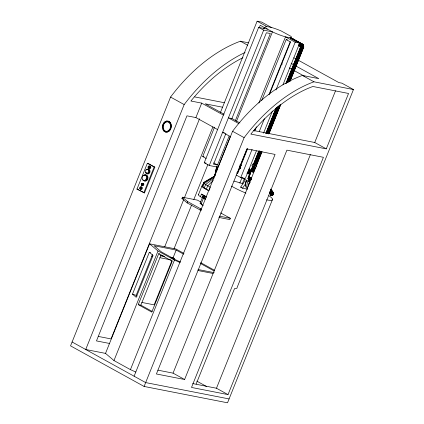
<?xml version="1.0" encoding="UTF-8"?>
<svg xmlns="http://www.w3.org/2000/svg" width="424" height="424" viewBox="0 0 424 424"><rect width="100%" height="100%" fill="white"/><g stroke="black" fill="none" stroke-linecap="round" stroke-linejoin="round"><path stroke-width="0.64" d="M239.247 167.952L240.27 168.392C239.041 167.48 241.537 165.519 240.106 165.053M291.526 38.865L291.643 38.261L290.991 38.118M269.913 191.378L272.065 195.321L270.862 194.95L270.48 193.498C270.3 194.722 271.699 195.83 272.786 195.088C274.869 193.318 271.689 190.837 271.047 189.258M270.501 193.498C270.162 195.114 272.823 195.867 273.39 194.34L270.772 189.92M303.091 45.124L302.402 44.07L292.661 38.727L291.829 39.003L301.342 44.25L302.323 45.644L302.354 46.963L288.352 81.98M239.481 168.026C240.493 167.31 239.671 165.44 241.065 165.795C239.767 164.735 240.207 167.438 239.846 168.174M285.887 83.618L300.722 46.746C301.438 45.94 304.973 45.84 303.478 47.928C300.849 48.103 301.04 45.569 298.835 44.976M303.425 46.364L303.144 47.912L289.576 81.662M300.754 46.884L301.241 45.999L303.324 45.607L303.695 47.228L300.722 46.688L286.041 83.549M303.632 46.423L303.356 47.939L290.032 81.079M303.611 47.218L303.743 46.486M270.931 189.268L273.469 193.349C273.692 195.31 270.173 195.464 270.491 193.439L270.443 193.895L270.422 193.477M248.93 176.421L250.012 173.734C246.36 173.67 249.031 168.333 251.088 170.989M248.353 176.999L248.713 176.962L248.602 177.327C247.049 178.255 249.169 181.61 250.775 180.311L250.012 179.5L250.192 177.942C245.756 177.529 252.561 173.167 248.289 172.727M248.379 176.946C247.203 178.483 251.527 179.114 250.944 177.879C251.639 179.156 248.671 179.49 248.13 178.43L252.921 165.948M251.082 178.313L250.95 177.916L251.22 178.87L251.088 178.032M270.586 194.961L271.503 195.257L270.411 194.775L270.311 193.842M270.454 193.492L270.491 194.605L271.19 195.236M251.125 178.287C251.04 180.046 247.531 180.073 248.151 178.027L248.31 177.836M240.387 165.455C242.062 164.83 238.829 167.491 240.196 168.333M214.523 176.718L216.574 167.04M214.634 176.464L216.685 166.78M214.894 175.727L216.807 166.69M215.461 174.752L217.099 167.003M216.749 171.19L217.708 166.669M240.095 168.206C238.59 167.893 241.23 166.272 240.238 165.111M303.388 45.543L302.895 44.456C301.798 44.027 300.091 45.638 300.849 46.693M251.225 171.344L249.619 172.16L249.503 173.199L250.107 174.126L249.619 172.16C250.34 169.213 252.317 172.886 253.361 171.858M248.151 178.027L248.13 178.43M248.363 177.391L248.506 176.93M249.116 177.508L248.814 178.923L249.434 180.423L250.966 179.596L251.172 178.075M249.46 177.661L249.243 179.601L250.187 180.608M249.826 177.815L249.625 179.585L250.494 180.507M251.013 178.144L250.526 178.043L250.33 178.954L251.013 180.03M250.807 178.112L250.685 179.151L251.194 179.691M248.803 42.866L240.382 41.213A139.756 86.353 -61.1 0 0 170.559 97.064L70.543 345.862L144.102 386.45L227.529 402.8L353.457 89.543L341.914 83.173L338.829 82.569L298.501 60.319M137 189.051L147.367 163.267L148.066 163.404L154.845 167.146L144.478 192.925L137 189.051L144.478 192.925M143.778 192.788L154.14 167.008L154.845 167.146M245.083 52.454A139.756 86.353 -61.1 0 0 184.175 104.574L85.712 349.509L105.512 353.388L113.971 360.554L130.428 369.633L135.844 372.049M109.503 343.461L96.465 340.907L186.947 115.832L195.893 117.581L201.702 103.127L223.395 115.1M199.545 118.747L111.04 338.919L98.225 336.407M105.512 353.388L149.561 243.816L175.907 248.978L183.974 253.43M149.333 252.264L153.064 255.423L136.221 297.319L132.489 294.161L149.333 252.264L150.552 252.656M137.079 296.127L136.146 295.337L152.502 254.654M113.971 360.554L158.019 250.982L149.561 243.816M158.698 253.716L172.245 261.195L151.776 312.112L138.224 304.633L158.698 253.716L159.747 253.923M201.241 210.558L187.159 202.916L181.928 198.485L182.447 197.197L197.425 200.133L200.886 202.041M138.224 304.633L140.858 305.153L161.083 254.845M164.713 246.784L183.656 199.672M184.392 197.833L212.922 126.861M206.128 158.444L202.714 156.557L214.528 127.158M220.438 112.461L257.124 21.2L261.672 22.09L271.349 27.433A14.061 2.152 21.9 0 1 281.191 30.963L290.869 36.305A14.061 2.152 21.9 0 1 290.048 37.747L285.5 36.856A14.061 2.152 21.9 0 1 272.447 31.864L267.438 29.097L258.656 27.38L204.241 162.737L209.255 165.498L218.037 167.22L230.349 136.597M187.159 202.916L187.673 201.623L182.447 197.197M259.234 27.73L260.219 25.27L264.576 27.671L264.083 28.901M174.078 248.618L191.622 204.978M193.847 199.444L207.93 164.411M263.776 28.62L264.274 27.39M209.255 165.498L263.664 30.141L272.447 31.864L236.502 121.285M172.043 260.341L154.151 304.851L141.812 302.434M170.469 257.288L173.066 257.797L176.177 250.065L183.656 254.193M198.395 194.812L201.893 186.109M210.097 187.795L208.931 190.699L204.198 188.086L202.248 186.242L203.912 182.299L214.936 175.902M203.912 182.299L202.248 186.242M202.82 187.032L204.22 183.55L214.518 176.766M173.84 259.403L174.227 258.439L173.066 257.797M130.428 369.633L174.476 260.06L158.019 250.982M200.404 196.704L201.453 194.097L206.324 196.784L205.274 199.391L200.404 196.704A13.663 2.088 21.9 0 1 198.671 194.33M225.891 133.534L213.542 164.252L217.496 165.026L229.103 136.152M231.822 118.784L266.404 32.765L270.353 33.538L235.278 120.787M204.198 188.086L205.598 184.604L214.115 177.995M202.926 205.757L200.107 203.234L202.306 197.754M206.281 189.337L207.681 185.855L213.198 180.502M203.07 205.513L201.188 203.833L203.393 198.347L205.311 198.724M200.054 210.028L200.568 208.741L187.673 201.623M134.106 376.21L232.569 131.276A139.756 86.353 -61.1 0 1 302.392 75.43L318.784 78.641L295.74 65.927M144.102 386.45L244.118 137.652A139.756 86.353 -61.1 0 1 313.94 81.8L353.457 89.543M258.91 103.005L285.5 36.856L295.184 42.199L299.726 43.089L282.983 84.736M261.725 100.419L286.179 39.591L287.477 39.845M237.864 171.974L247.25 148.623M254.416 130.804L255.402 128.345M268.986 94.552L290.228 41.711M247.552 148.909L237.673 173.485L236.587 172.886M254.718 131.09L256.446 126.787M269.537 94.223L290.53 41.997L286.179 39.591M236.216 175.043L240.768 177.555L252.095 149.381M259.234 131.62L264.406 118.757M275.976 89.973L295.184 42.199M239.809 183.099L242.024 177.582M242.433 183.544L244.41 178.631M256.393 150.886L245.316 178.446L240.768 177.555M263.532 133.12L272.399 111.072M220.517 212.875L230.333 218.286L229.813 219.579L218.832 217.422M250.764 170.989L252.794 165.959M255.921 165.487L256.112 165.752L253.324 164.623L258.783 151.066M265.906 133.322L276.019 108.162M253.393 164.713L258.905 151.055M265.97 133.412L276.088 108.253M252.768 166.012L252.99 166.224L248.575 177.206L248.342 179.251M253.547 164.83L258.974 151.331M266.129 133.534L276.49 107.76M286.603 82.6L300.913 47.006L300.738 45.691L298.872 44.621M252.243 168.19L252.905 166.531M253.939 163.971L254.676 162.127M255.661 159.673L256.403 157.834M258.131 153.536L258.868 151.697M266.272 133.284L268.244 128.377M268.737 127.152L269.971 124.084M270.464 122.854L271.206 121.015M272.192 118.561L272.934 116.717M273.92 114.263L274.906 111.809M286.995 81.737L288.225 78.668M288.718 77.444L289.459 75.599M290.445 73.145L291.436 70.691M292.915 67.008L294.15 63.939M294.643 62.715L295.38 60.876M296.365 58.417L297.107 56.578M299.328 51.055L300.807 47.371M252.99 166.224L253.229 166.367L248.586 178.085L248.575 179.426L249.434 180.423M253.785 164.973L259.462 150.859M266.617 133.062L276.978 107.288M286.841 82.744L301.151 47.149L300.918 45.379L298.989 44.255M251.527 171.497L253.531 166.521L253.229 166.367M254.087 165.132L259.764 151.018M266.919 133.221L277.524 106.832M287.393 82.282L301.453 47.308L301.406 45.426L299.164 43.9M251.877 171.656L260.108 151.172M267.263 133.375L278.118 106.376M287.742 82.442L301.803 47.462L301.745 45.22L299.392 43.582M252.243 171.805L254.246 166.828L254.941 167.061L252.937 172.038M254.803 165.44L260.479 151.32M267.634 133.528L278.732 105.91M252.603 171.937L254.607 166.961M255.168 165.567L260.839 151.453M267.995 133.655L279.342 105.428M288.718 82.108L302.529 47.742L302.794 46.301L302.46 44.955L301.623 44.07L292.11 38.817L291.638 38.913M255.497 165.667L261.173 151.554M268.328 133.756L279.92 104.919M289.295 81.599L302.863 47.843L303.139 46.322L302.789 44.907L301.909 43.974L291.786 38.664M253.218 172.107L255.222 167.13M255.778 165.736L261.597 151.373M268.609 133.825L280.344 104.739M253.43 172.133L255.518 167.003M255.99 165.768L261.751 151.495M268.816 133.857L280.746 104.24M253.552 172.123L255.587 167.093M256.112 165.752L261.82 151.585M268.943 133.841L280.815 104.331M290.159 81.069L303.446 47.785M157.898 370.163L173.05 373.131L262.053 151.728M184.599 379.507L275.081 154.426L246.89 148.904L156.408 373.979L184.599 379.507L173.05 373.131M196.153 384.059L234.53 288.601A25.308 3.869 21.9 0 0 237.106 287.504L272.59 199.227M253.61 130.518L314.735 142.501L335.543 90.747M192.708 383.577L216.473 388.236L310.384 154.617M326.284 148.872L348.555 93.466L312.827 86.464L307.633 88.552A134.816 83.3 -61.1 0 0 251.125 133.751L250.86 134.09L326.284 148.872L314.735 142.501M228.022 394.606L323.411 157.309L286.9 150.154L191.505 387.446L228.022 394.606L216.473 388.236M240.869 165.471L241.129 165.588L239.242 167.862M240.779 165.98L239.406 167.724L239.989 167.946M303.399 46.211L303.648 45.776L303.324 45.607M253.324 164.623L253.69 164.586M272.833 192.268L273.167 193.005L272.833 192.268L272.235 192.231M270.899 195.109L272.441 195.252L273.501 193.98L270.565 189.062M247.595 189.189L242.576 188.203L240.641 187.132L244.51 181.324A4.918 3.042 -61.1 0 1 244.876 180.136M242.576 188.203L245.74 183.449M240.488 165.291L241.023 165.402M291.913 38.494L292.056 38.732L290.811 38.255M303.462 46.693L303.648 45.776M271.646 194.78L271.074 195.056M291.961 38.743L292.507 38.626L302.572 44.255L302.715 44.833M209.345 179.532L210.977 178.541M212.064 177.879L213.15 177.216M214.83 176.087L203.647 182.765L205.598 184.604L210.331 187.217M250.833 171.079L250.028 171.487L248.708 170.761M250.987 171.201L249.8 171.805L248.48 171.079M249.238 172.913L248.464 172.913M273.199 193.779C274.227 192.708 271.36 190.705 271.206 189.507M273.157 194.171L273.422 193.233L272.966 192.618M272.812 194.865L273.13 194.362L270.56 190.228M271.148 195.178L271.349 194.86L269.871 192.475M271.487 195.316L271.72 194.939L269.881 191.966M302.572 44.255C301.4 43.232 299.826 45.734 300.839 46.672L298.591 45.426M303.664 45.909C303.664 43.884 300.261 45.389 300.828 46.661M257.124 21.2L266.802 26.542L271.349 27.433M202.714 156.557L204.008 156.732M194.706 96.916L224.36 102.725M201.702 103.127L190.917 101.018L191.182 100.679A134.816 83.3 -61.1 0 1 242.952 57.685M222.589 107.224L205.216 103.816L224.052 114.21M224.349 132.659L222.595 132.315L230.587 136.724M204.241 162.737L206.128 163.102M240.641 187.132L241.892 187.382M181.928 198.485L183.173 198.729M219.346 216.134L230.333 218.286M176.177 250.065L154.092 245.734L161.343 251.877L176.458 260.219L180.635 262.074M160.728 255.381L163.325 255.889M160.664 255.778L164.538 256.541M171.646 257.93L174.227 258.439M151.485 256.07L152.778 256.319M159.885 257.713L170.867 259.864M198.019 269.494L214.226 272.669M197.955 270.517L213.108 273.485M229.087 398.931L145.655 382.581L72.096 341.993M240.249 166.134L240.514 166.24M239.687 167.528L239.958 167.628M290.949 38.033L291.421 38.828M240.079 165.185L240.599 165.36M250.192 177.942L250.526 178.043M132.489 294.161L136.146 295.337M249.879 180.608L248.893 180.121L248.332 179.214L249.339 180.311M291.643 38.261L291.283 38.134M291.643 38.383L291.129 38.208C291.611 39.289 290.747 38.176 291.601 38.589M239.947 165.095L240.599 165.238M291.606 38.24L292.067 38.425M291.532 38.314L292.608 38.77M254.246 166.828L253.531 166.521M292.661 38.727L295.406 40.497M249.142 180.03L248.718 179.856L248.623 179.167M200.568 208.741L201.76 209.271M174.476 260.06L179.893 262.472M292.009 38.414L292.507 38.626M270.268 194.197L270.586 194.234L270.459 193.763M270.305 194.515L270.772 194.568L270.523 194.059M270.411 194.775L271.047 194.844L269.569 192.364M292.359 38.568L292.889 38.823M292.65 38.997L293.17 39.262M263.664 30.141L258.656 27.38M206.324 196.784L201.453 194.097M296.524 41.117L302.121 44.207M290.048 37.747L299.726 43.089M298.867 45.294L300.738 46.64M299.079 45.527L300.203 46.142M298.814 45.522L301.056 46.757M293.89 57.775L296.196 59.047M291.134 63.383L293.44 64.655M281.25 63.457L282.4 64.093M289.316 67.909L292.194 69.499M293.922 70.453L304.294 76.172M240.382 41.213L247.754 45.283M302.392 75.43L313.94 81.8M239.91 122.96L231.917 118.55L228.404 117.861L238.68 123.532M170.559 97.064L184.175 104.574M232.569 131.276L244.118 137.652M195.893 117.581L217.581 129.553M249.81 170.225L251.358 171.047M249.545 170.225L250.865 170.952L250.293 171.227L248.978 170.501M249.259 170.316L250.579 171.047M248.3 171.429L249.619 172.16M248.188 171.799L249.508 172.526L249.869 173.983M248.151 172.149L249.471 172.881L249.709 173.867M248.183 172.467L249.609 173.458M241.51 177.539L250.181 182.325M213.601 162.88L217.496 165.026M147.367 163.267L154.14 167.008M200.107 203.234L201.188 203.833M200.679 262.647L214.507 270.274M200.345 263.399L214.157 271.021M140.858 305.153L152.152 311.38M196.8 381.118L206.594 386.524M302.174 43.974L303.043 44.621M302.683 44.515L303.112 44.849M272.939 192.47L273.204 192.708C273.549 195.289 269.558 195.162 269.51 192.459M272.908 192.708L273.167 193.005M302.678 44.366L303.446 45.326M250.944 177.9C251.835 179.182 249.619 180.788 248.554 179.76L248.151 178.769M270.279 190.493L272.892 194.918L272.542 195.093L270.279 191.24M303.282 45.002L303.653 46.624M303.07 44.923L303.579 46.057M145.496 174.985A3.095 2.385 -78.9 0 1 147.833 178.822A3.095 2.385 -78.9 0 1 143.916 180.465A2.814 2.168 -78.9 0 0 147.139 177.91A2.814 2.168 -78.9 0 0 144.319 175.329M143.683 175.472A3.095 2.385 -78.9 0 1 147.006 176.04A3.095 2.385 -78.9 0 1 146.232 180.343A3.095 2.385 -78.9 0 1 142.904 179.776M149.322 166.399A1.267 0.975 -78.9 0 1 150.684 166.632A1.267 0.975 -78.9 0 1 150.366 168.392A1.267 0.975 -78.9 0 1 149.004 168.158M147.621 169.393A2.39 1.844 -78.9 0 1 150.017 171.582A2.39 1.844 -78.9 0 1 147.282 173.776M146.884 173.464A2.39 1.844 -78.9 0 1 146.577 173.029M142.952 183.369A1.124 0.869 -78.9 0 1 143.752 184.901A1.124 0.869 -78.9 0 1 142.231 185.156M141.038 187.265A1.124 0.869 -78.9 0 1 142.247 187.472A1.124 0.869 -78.9 0 1 141.966 189.035A1.124 0.869 -78.9 0 1 140.757 188.828M140.423 187.143A1.124 0.869 -78.9 0 1 141.749 187.694A1.124 0.869 -78.9 0 1 140.763 189.141A1.124 0.869 -78.9 0 1 140.116 187.599M142.109 183.322A1.124 0.869 -78.9 0 1 143.206 183.926A1.124 0.869 -78.9 0 1 142.618 185.383A1.124 0.869 -78.9 0 1 141.526 184.779M141.589 183.926A1.124 0.869 -78.9 0 1 141.902 183.47M142.374 183.385A0.986 0.758 -78.9 0 1 142.416 185.06A0.986 0.758 -78.9 0 1 141.245 184.413A0.986 0.758 -78.9 0 1 142.374 183.385A0.986 0.758 -78.9 0 1 143.127 184.143A0.986 0.758 -78.9 0 1 142.522 185.288A0.986 0.758 -78.9 0 1 141.627 184.726M140.482 187.254A0.986 0.758 -78.9 0 1 141.574 187.503A0.986 0.758 -78.9 0 1 141.176 188.892A0.986 0.758 -78.9 0 1 140.153 188.404M140.121 188.155A0.986 0.758 -78.9 0 1 140.137 187.901M148.358 166.791A1.267 0.975 -78.9 0 1 149.905 166.277A1.267 0.975 -78.9 0 1 149.752 168.27A1.267 0.975 -78.9 0 1 148.283 167.756M148.766 166.388A1.124 0.869 -78.9 0 1 150.017 166.674A1.124 0.869 -78.9 0 1 149.555 168.264A1.124 0.869 -78.9 0 1 148.389 167.703M148.458 166.844A1.124 0.869 -78.9 0 1 148.591 166.595M146.185 170.019A2.39 1.844 -78.9 0 1 148.824 169.579A2.39 1.844 -78.9 0 1 148.909 172.907A2.39 1.844 -78.9 0 1 146.269 173.347M145.962 172.907A2.39 1.844 -78.9 0 1 145.761 172.372M147.494 169.388A2.109 1.627 -78.9 0 1 149.089 172.006A2.109 1.627 -78.9 0 1 146.418 173.124M146.148 172.738A2.109 1.627 -78.9 0 1 145.973 172.266M146.678 169.801A2.109 1.627 -78.9 0 1 147.07 169.531M168.005 121.068A5.623 4.335 -78.9 0 1 170.872 128.737A5.623 4.335 -78.9 0 1 163.998 131.032M162.726 125.875A5.623 4.335 -78.9 0 1 162.964 124.921M163.129 124.465A5.623 4.335 -78.9 0 1 164.369 122.488M164.687 122.176A5.623 4.335 -78.9 0 1 166.86 121.068M169.632 122.727A4.918 3.795 -78.9 0 1 170.268 123.628M170.745 127.242A4.918 3.795 -78.9 0 1 170.39 128.472M169.807 129.574A4.918 3.795 -78.9 0 1 164.629 130.719A4.918 3.795 -78.9 0 1 163.786 124.349A4.918 3.795 -78.9 0 1 168.816 122.091M208.772 190.689A13.663 2.088 21.9 0 1 202.168 185.633M204.114 197.605A0.705 0.541 -78.9 0 1 204.225 196.222M204.098 197.372A0.986 0.758 -78.9 0 1 202.964 197.499A0.986 0.758 -78.9 0 1 203.08 196.058A0.986 0.758 -78.9 0 1 204.193 196.185M268.874 195.718A25.308 3.869 21.9 0 1 266.516 199.852M245.931 193.127A25.308 3.869 21.9 0 1 231.435 186.083M233.884 181.112A25.308 3.869 21.9 0 1 243.084 183.862M248.363 186.258A7.028 4.346 -61.1 0 1 249.593 181.817M249.169 184.027A6.328 3.911 -61.1 0 1 249.98 182.013M247.574 188.134A7.028 4.346 -61.1 0 1 248.141 181.011M245.74 182.781A0.562 0.35 -61.1 0 1 246.153 182.103M246.153 181.424A0.562 0.35 -61.1 0 1 246.567 180.746M246.922 188.182A7.028 4.346 -61.1 0 1 246.689 180.211M246.132 186.348A0.562 0.35 -61.1 0 1 246.132 186.104M245.708 184.376A0.562 0.35 -61.1 0 1 245.713 183.693M245.634 185.468A6.328 3.911 -61.1 0 1 246.588 180.142M267.438 29.097A14.061 2.152 21.9 0 1 266.802 26.542M256.827 166.171A2.528 0.387 21.9 0 1 252.943 164.729A2.528 0.387 21.9 0 1 254.018 164.486M255.81 165.212A2.528 0.387 21.9 0 1 256.711 165.71M255.916 167.512A2.528 0.387 21.9 0 1 252.837 166.372A2.528 0.387 21.9 0 1 252.084 165.546M248.347 170.188A2.528 1.564 -61.1 0 1 250.383 169.356A2.528 1.564 -61.1 0 1 251.019 171.317M250.155 173.045A2.528 1.564 -61.1 0 1 248.119 173.877A2.528 1.564 -61.1 0 1 247.483 171.916M249.137 168.72A2.528 1.564 -61.1 0 1 249.805 169.187M247.711 173.363A2.528 1.564 -61.1 0 1 246.895 173.199M145.501 180.004A2.814 2.168 -78.9 0 0 145.379 175.207A2.814 2.168 -78.9 0 0 142.146 178.154A2.814 2.168 -78.9 0 0 145.501 180.004M140.943 188.733A0.986 0.758 -78.9 0 0 140.901 187.058A0.986 0.758 -78.9 0 0 139.766 188.086A0.986 0.758 -78.9 0 0 140.943 188.733M149.343 168.089A1.124 0.869 -78.9 0 0 149.296 166.171A1.124 0.869 -78.9 0 0 148.002 167.347A1.124 0.869 -78.9 0 0 149.343 168.089M147.801 173.003A2.109 1.627 -78.9 0 0 147.711 169.409A2.109 1.627 -78.9 0 0 145.284 171.614A2.109 1.627 -78.9 0 0 147.801 173.003M169.054 130.979A5.623 4.335 -78.9 0 0 168.81 121.397A5.623 4.335 -78.9 0 0 162.35 127.28A5.623 4.335 -78.9 0 0 169.054 130.979M168.768 130.428A4.918 3.795 -78.9 0 0 168.551 122.038A4.918 3.795 -78.9 0 0 162.896 127.189A4.918 3.795 -78.9 0 0 168.768 130.428M203.827 197.626A1.124 0.869 -78.9 0 0 203.78 195.713A1.124 0.869 -78.9 0 0 202.487 196.89A1.124 0.869 -78.9 0 0 203.827 197.626M203.769 197.52A0.986 0.758 -78.9 0 0 203.727 195.84A0.986 0.758 -78.9 0 0 202.593 196.869A0.986 0.758 -78.9 0 0 203.769 197.52M203.827 197.33A0.705 0.541 -78.9 0 0 203.796 196.132A0.705 0.541 -78.9 0 0 202.99 196.869A0.705 0.541 -78.9 0 0 203.827 197.33"/></g></svg>
